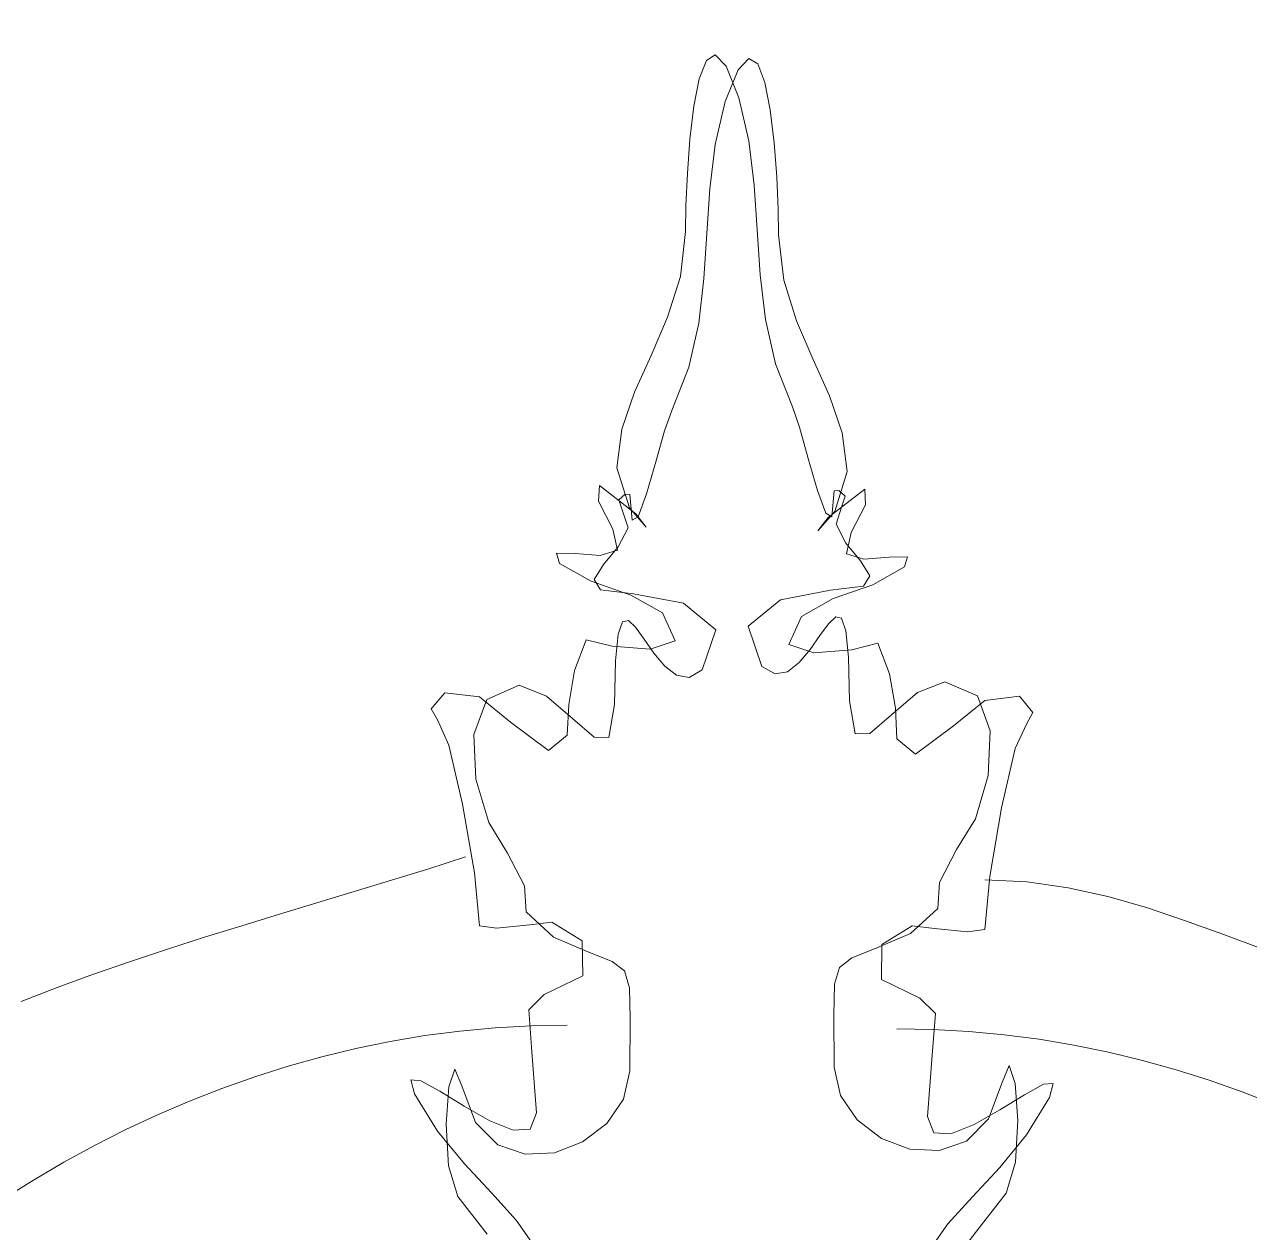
# Model space of a CAD drawing. Header units: centimetres. Extents: x -377343 to 693706, y 194584 to 813780.
# Drawn here: x 156887.95 to 156924.1, y 498099.9 to 498135.55 of the extents above; entities that cross this region are included whole.
import ezdxf

# ---------------------------------------------------------------- set-up
doc = ezdxf.new("R2010")
doc.units = ezdxf.units.CM
doc.layers.add('PIPA', color=11, linetype='Continuous')
doc.layers.add('TEXT', color=7, linetype='Continuous')

msp = doc.modelspace()

# ---------------------------------------------------------------- linework, layer by layer
at = {"layer": 'PIPA', "lineweight": 35, "extrusion": (0, 0.816497, 0.57735), "elevation": 193451.324}
msp.add_lwpolyline([(-421704.212, -325591.681), (-159560.265, -63447.734), (377343.333, -600351.331), (-158232.47, -1135927.133), (-693706.405, -600453.199), (-454216.825, -360963.619)], dxfattribs=at)
at = {"layer": 'TEXT', "color": 2, "linetype": 'Continuous', "lineweight": 13}
for p, q in [((156908.072, 498134.489), (156907.864, 498133.946)), ((156908.072, 498134.489), (156907.864, 498133.946)), ((156908.333, 498134.651), (156908.072, 498134.489)), ((156908.333, 498134.651), (156908.072, 498134.489)), ((156908.651, 498134.32), (156908.333, 498134.651)), ((156908.651, 498134.32), (156908.333, 498134.651)), ((156909.007, 498134.214), (156909.325, 498134.545)), ((156909.007, 498134.214), (156909.325, 498134.545)), ((156909.325, 498134.545), (156909.586, 498134.383)), ((156909.325, 498134.545), (156909.586, 498134.383)), ((156908.626, 498133.278), (156909.007, 498134.214)), ((156908.626, 498133.278), (156909.007, 498134.214)), ((156909.031, 498133.384), (156908.651, 498134.32)), ((156909.031, 498133.384), (156908.651, 498134.32)), ((156909.586, 498134.383), (156909.794, 498133.84)), ((156909.586, 498134.383), (156909.794, 498133.84)), ((156907.864, 498133.946), (156907.704, 498133.135)), ((156907.864, 498133.946), (156907.704, 498133.135)), ((156909.794, 498133.84), (156909.953, 498133.029)), ((156909.794, 498133.84), (156909.953, 498133.029)), ((156909.325, 498132.111), (156909.031, 498133.384)), ((156909.325, 498132.111), (156909.031, 498133.384)), ((156907.704, 498133.135), (156907.588, 498132.166)), ((156907.704, 498133.135), (156907.588, 498132.166)), ((156908.332, 498132.005), (156908.626, 498133.278)), ((156908.332, 498132.005), (156908.626, 498133.278)), ((156909.953, 498133.029), (156910.07, 498132.06)), ((156909.953, 498133.029), (156910.07, 498132.06)), ((156907.588, 498132.166), (156907.511, 498131.154)), ((156907.588, 498132.166), (156907.511, 498131.154)), ((156908.176, 498130.702), (156908.332, 498132.005)), ((156908.176, 498130.702), (156908.332, 498132.005)), ((156909.482, 498130.808), (156909.325, 498132.111)), ((156909.482, 498130.808), (156909.325, 498132.111)), ((156910.07, 498132.06), (156910.147, 498131.048)), ((156910.07, 498132.06), (156910.147, 498131.048)), ((156907.511, 498131.154), (156907.468, 498130.208)), ((156907.511, 498131.154), (156907.468, 498130.208)), ((156909.569, 498129.487), (156909.482, 498130.808)), ((156909.569, 498129.487), (156909.482, 498130.808)), ((156910.147, 498131.048), (156910.19, 498130.102)), ((156910.147, 498131.048), (156910.19, 498130.102)), ((156908.089, 498129.381), (156908.176, 498130.702)), ((156908.089, 498129.381), (156908.176, 498130.702)), ((156907.468, 498130.208), (156907.455, 498129.443)), ((156907.468, 498130.208), (156907.455, 498129.443)), ((156910.19, 498130.102), (156910.203, 498129.337)), ((156910.19, 498130.102), (156910.203, 498129.337)), ((156907.455, 498129.443), (156907.305, 498128.113)), ((156907.455, 498129.443), (156907.305, 498128.113)), ((156908.001, 498128.054), (156908.089, 498129.381)), ((156908.001, 498128.054), (156908.089, 498129.381)), ((156909.656, 498128.16), (156909.569, 498129.487)), ((156909.656, 498128.16), (156909.569, 498129.487)), ((156910.203, 498129.337), (156910.353, 498128.007)), ((156910.203, 498129.337), (156910.353, 498128.007)), ((156907.305, 498128.113), (156906.929, 498126.907)), ((156907.305, 498128.113), (156906.929, 498126.907)), ((156907.845, 498126.734), (156908.001, 498128.054)), ((156907.845, 498126.734), (156908.001, 498128.054)), ((156909.813, 498126.84), (156909.656, 498128.16)), ((156909.813, 498126.84), (156909.656, 498128.16)), ((156910.353, 498128.007), (156910.728, 498126.801)), ((156910.353, 498128.007), (156910.728, 498126.801)), ((156906.929, 498126.907), (156906.441, 498125.783)), ((156906.929, 498126.907), (156906.441, 498125.783)), ((156910.107, 498125.537), (156909.813, 498126.84)), ((156910.107, 498125.537), (156909.813, 498126.84)), ((156910.728, 498126.801), (156911.216, 498125.677)), ((156910.728, 498126.801), (156911.216, 498125.677)), ((156907.551, 498125.431), (156907.845, 498126.734)), ((156907.551, 498125.431), (156907.845, 498126.734)), ((156906.441, 498125.783), (156905.953, 498124.697)), ((156906.441, 498125.783), (156905.953, 498124.697)), ((156907.05, 498124.157), (156907.551, 498125.431)), ((156907.05, 498124.157), (156907.551, 498125.431)), ((156910.608, 498124.263), (156910.107, 498125.537)), ((156910.608, 498124.263), (156910.107, 498125.537)), ((156911.216, 498125.677), (156911.704, 498124.591)), ((156911.216, 498125.677), (156911.704, 498124.591)), ((156905.953, 498124.697), (156905.578, 498123.604)), ((156905.953, 498124.697), (156905.578, 498123.604)), ((156911.704, 498124.591), (156912.08, 498123.498)), ((156911.704, 498124.591), (156912.08, 498123.498)), ((156906.841, 498123.559), (156907.05, 498124.157)), ((156906.841, 498123.559), (156907.05, 498124.157)), ((156910.817, 498123.665), (156910.608, 498124.263)), ((156910.817, 498123.665), (156910.608, 498124.263)), ((156905.578, 498123.604), (156905.428, 498122.461)), ((156905.578, 498123.604), (156905.428, 498122.461)), ((156906.579, 498122.639), (156906.841, 498123.559)), ((156906.579, 498122.639), (156906.841, 498123.559)), ((156911.079, 498122.745), (156910.817, 498123.665)), ((156911.079, 498122.745), (156910.817, 498123.665)), ((156912.08, 498123.498), (156912.23, 498122.355)), ((156912.08, 498123.498), (156912.23, 498122.355)), ((156906.304, 498121.694), (156906.579, 498122.639)), ((156906.304, 498121.694), (156906.579, 498122.639)), ((156911.354, 498121.8), (156911.079, 498122.745)), ((156911.354, 498121.8), (156911.079, 498122.745)), ((156905.428, 498122.461), (156905.799, 498121.285)), ((156905.428, 498122.461), (156905.799, 498121.285)), ((156912.23, 498122.355), (156911.859, 498121.179)), ((156912.23, 498122.355), (156911.859, 498121.179)), ((156904.915, 498121.944), (156904.89, 498121.477)), ((156904.915, 498121.944), (156904.89, 498121.477)), ((156905.991, 498121.11), (156904.915, 498121.944)), ((156905.991, 498121.11), (156904.915, 498121.944)), ((156911.6, 498121.127), (156911.354, 498121.8)), ((156911.6, 498121.127), (156911.354, 498121.8)), ((156911.667, 498121.004), (156912.743, 498121.838)), ((156911.667, 498121.004), (156912.743, 498121.838)), ((156911.846, 498121.786), (156911.778, 498121.023)), ((156911.846, 498121.786), (156911.778, 498121.023)), ((156911.98, 498121.794), (156911.846, 498121.786)), ((156911.98, 498121.794), (156911.846, 498121.786)), ((156912.163, 498121.627), (156911.98, 498121.794)), ((156912.163, 498121.627), (156911.98, 498121.794)), ((156912.743, 498121.838), (156912.768, 498121.371)), ((156912.743, 498121.838), (156912.768, 498121.371)), ((156904.89, 498121.477), (156905.315, 498120.66)), ((156904.89, 498121.477), (156905.315, 498120.66)), ((156905.494, 498121.521), (156905.678, 498121.688)), ((156905.494, 498121.521), (156905.678, 498121.688)), ((156905.586, 498121.229), (156905.494, 498121.521)), ((156905.586, 498121.229), (156905.494, 498121.521)), ((156905.678, 498121.688), (156905.811, 498121.68)), ((156905.678, 498121.688), (156905.811, 498121.68)), ((156905.811, 498121.68), (156905.88, 498120.917)), ((156905.811, 498121.68), (156905.88, 498120.917)), ((156906.057, 498121.021), (156906.304, 498121.694)), ((156906.057, 498121.021), (156906.304, 498121.694)), ((156912.072, 498121.335), (156912.163, 498121.627)), ((156912.072, 498121.335), (156912.163, 498121.627)), ((156905.76, 498120.694), (156905.586, 498121.229)), ((156905.76, 498120.694), (156905.586, 498121.229)), ((156905.799, 498121.285), (156906.295, 498120.71)), ((156905.799, 498121.285), (156906.295, 498120.71)), ((156905.88, 498120.917), (156906.057, 498121.021)), ((156905.88, 498120.917), (156906.057, 498121.021)), ((156906.295, 498120.71), (156905.991, 498121.11)), ((156906.295, 498120.71), (156905.991, 498121.11)), ((156911.859, 498121.179), (156911.362, 498120.604)), ((156911.859, 498121.179), (156911.362, 498120.604)), ((156911.778, 498121.023), (156911.6, 498121.127)), ((156911.778, 498121.023), (156911.6, 498121.127)), ((156911.898, 498120.8), (156912.072, 498121.335)), ((156911.898, 498120.8), (156912.072, 498121.335)), ((156912.768, 498121.371), (156912.342, 498120.554)), ((156912.768, 498121.371), (156912.342, 498120.554)), ((156905.315, 498120.66), (156905.454, 498120.035)), ((156905.315, 498120.66), (156905.454, 498120.035)), ((156905.474, 498120.137), (156905.76, 498120.694)), ((156905.474, 498120.137), (156905.76, 498120.694)), ((156911.362, 498120.604), (156911.667, 498121.004)), ((156911.362, 498120.604), (156911.667, 498121.004)), ((156912.184, 498120.243), (156911.898, 498120.8)), ((156912.184, 498120.243), (156911.898, 498120.8)), ((156912.342, 498120.554), (156912.204, 498119.929)), ((156912.342, 498120.554), (156912.204, 498119.929)), ((156904.196, 498119.938), (156903.654, 498119.946)), ((156903.654, 498119.946), (156903.739, 498119.646)), ((156904.196, 498119.938), (156903.654, 498119.946)), ((156903.654, 498119.946), (156903.739, 498119.646)), ((156904.939, 498119.881), (156904.196, 498119.938)), ((156904.939, 498119.881), (156904.196, 498119.938)), ((156905.454, 498120.035), (156904.939, 498119.881)), ((156905.454, 498120.035), (156904.939, 498119.881)), ((156905.037, 498119.611), (156905.474, 498120.137)), ((156905.037, 498119.611), (156905.474, 498120.137)), ((156912.62, 498119.717), (156912.184, 498120.243)), ((156912.62, 498119.717), (156912.184, 498120.243)), ((156903.739, 498119.646), (156904.677, 498119.117)), ((156903.739, 498119.646), (156904.677, 498119.117)), ((156904.76, 498119.169), (156905.037, 498119.611)), ((156904.76, 498119.169), (156905.037, 498119.611)), ((156912.204, 498119.929), (156912.719, 498119.775)), ((156912.204, 498119.929), (156912.719, 498119.775)), ((156912.897, 498119.275), (156912.62, 498119.717)), ((156912.897, 498119.275), (156912.62, 498119.717)), ((156912.719, 498119.775), (156913.461, 498119.832)), ((156912.719, 498119.775), (156913.461, 498119.832)), ((156913.461, 498119.832), (156914.004, 498119.84)), ((156913.461, 498119.832), (156914.004, 498119.84)), ((156914.004, 498119.84), (156913.919, 498119.54)), ((156914.004, 498119.84), (156913.919, 498119.54)), ((156912.705, 498118.971), (156912.897, 498119.275)), ((156912.705, 498118.971), (156912.897, 498119.275)), ((156913.919, 498119.54), (156912.981, 498119.011)), ((156913.919, 498119.54), (156912.981, 498119.011)), ((156904.677, 498119.117), (156905.841, 498118.712)), ((156904.677, 498119.117), (156905.841, 498118.712)), ((156904.953, 498118.865), (156904.76, 498119.169)), ((156904.953, 498118.865), (156904.76, 498119.169)), ((156905.924, 498118.752), (156904.953, 498118.865)), ((156905.924, 498118.752), (156904.953, 498118.865)), ((156910.257, 498118.574), (156911.734, 498118.858)), ((156910.257, 498118.574), (156911.734, 498118.858)), ((156911.734, 498118.858), (156912.705, 498118.971)), ((156911.734, 498118.858), (156912.705, 498118.971)), ((156912.981, 498119.011), (156911.817, 498118.606)), ((156912.981, 498119.011), (156911.817, 498118.606)), ((156905.841, 498118.712), (156906.779, 498118.182)), ((156905.841, 498118.712), (156906.779, 498118.182)), ((156907.4, 498118.468), (156905.924, 498118.752)), ((156907.4, 498118.468), (156905.924, 498118.752)), ((156909.306, 498117.79), (156910.257, 498118.574)), ((156909.306, 498117.79), (156910.257, 498118.574)), ((156911.817, 498118.606), (156910.879, 498118.076)), ((156911.817, 498118.606), (156910.879, 498118.076)), ((156906.779, 498118.182), (156907.156, 498117.362)), ((156906.779, 498118.182), (156907.156, 498117.362)), ((156908.351, 498117.684), (156907.4, 498118.468)), ((156908.351, 498117.684), (156907.4, 498118.468)), ((156905.468, 498117.553), (156905.596, 498117.919)), ((156905.468, 498117.553), (156905.596, 498117.919)), ((156905.596, 498117.919), (156905.77, 498117.959)), ((156905.596, 498117.919), (156905.77, 498117.959)), ((156905.77, 498117.959), (156905.985, 498117.759)), ((156905.77, 498117.959), (156905.985, 498117.759)), ((156909.707, 498116.606), (156909.306, 498117.79)), ((156909.707, 498116.606), (156909.306, 498117.79)), ((156910.879, 498118.076), (156910.502, 498117.256)), ((156910.879, 498118.076), (156910.502, 498117.256)), ((156911.673, 498117.865), (156911.42, 498117.516)), ((156911.673, 498117.865), (156911.42, 498117.516)), ((156911.888, 498118.065), (156911.673, 498117.865)), ((156911.888, 498118.065), (156911.673, 498117.865)), ((156912.061, 498118.025), (156911.888, 498118.065)), ((156912.061, 498118.025), (156911.888, 498118.065)), ((156912.19, 498117.659), (156912.061, 498118.025)), ((156912.19, 498117.659), (156912.061, 498118.025)), ((156905.388, 498116.771), (156905.468, 498117.553)), ((156905.388, 498116.771), (156905.468, 498117.553)), ((156905.985, 498117.759), (156906.238, 498117.41)), ((156905.985, 498117.759), (156906.238, 498117.41)), ((156906.238, 498117.41), (156906.526, 498116.998)), ((156906.238, 498117.41), (156906.526, 498116.998)), ((156907.951, 498116.5), (156908.351, 498117.684)), ((156907.951, 498116.5), (156908.351, 498117.684)), ((156911.42, 498117.516), (156911.132, 498117.104)), ((156911.42, 498117.516), (156911.132, 498117.104)), ((156912.269, 498116.877), (156912.19, 498117.659)), ((156912.269, 498116.877), (156912.19, 498117.659)), ((156904.527, 498117.394), (156904.181, 498116.489)), ((156904.527, 498117.394), (156904.181, 498116.489)), ((156905.291, 498117.201), (156904.527, 498117.394)), ((156905.291, 498117.201), (156904.527, 498117.394)), ((156906.413, 498117.113), (156905.291, 498117.201)), ((156906.413, 498117.113), (156905.291, 498117.201)), ((156907.156, 498117.362), (156906.413, 498117.113)), ((156907.156, 498117.362), (156906.413, 498117.113)), ((156910.502, 498117.256), (156911.245, 498117.007)), ((156910.502, 498117.256), (156911.245, 498117.007)), ((156911.132, 498117.104), (156910.813, 498116.719)), ((156911.132, 498117.104), (156910.813, 498116.719)), ((156911.245, 498117.007), (156912.367, 498117.095)), ((156911.245, 498117.007), (156912.367, 498117.095)), ((156912.367, 498117.095), (156913.131, 498117.288)), ((156912.367, 498117.095), (156913.131, 498117.288)), ((156913.131, 498117.288), (156913.477, 498116.383)), ((156913.131, 498117.288), (156913.477, 498116.383)), ((156905.361, 498115.486), (156905.388, 498116.771)), ((156905.361, 498115.486), (156905.388, 498116.771)), ((156906.526, 498116.998), (156906.844, 498116.613)), ((156906.526, 498116.998), (156906.844, 498116.613)), ((156910.813, 498116.719), (156910.467, 498116.449)), ((156910.813, 498116.719), (156910.467, 498116.449)), ((156912.297, 498115.592), (156912.269, 498116.877)), ((156912.297, 498115.592), (156912.269, 498116.877)), ((156904.181, 498116.489), (156904.01, 498115.484)), ((156904.181, 498116.489), (156904.01, 498115.484)), ((156906.844, 498116.613), (156907.191, 498116.343)), ((156906.844, 498116.613), (156907.191, 498116.343)), ((156907.191, 498116.343), (156907.561, 498116.276)), ((156907.191, 498116.343), (156907.561, 498116.276)), ((156907.561, 498116.276), (156907.951, 498116.5)), ((156907.561, 498116.276), (156907.951, 498116.5)), ((156910.097, 498116.382), (156909.707, 498116.606)), ((156910.097, 498116.382), (156909.707, 498116.606)), ((156910.467, 498116.449), (156910.097, 498116.382)), ((156910.467, 498116.449), (156910.097, 498116.382)), ((156913.477, 498116.383), (156913.648, 498115.378)), ((156913.477, 498116.383), (156913.648, 498115.378)), ((156901.592, 498115.631), (156902.546, 498116.049)), ((156901.592, 498115.631), (156902.546, 498116.049)), ((156902.546, 498116.049), (156903.357, 498115.731)), ((156902.546, 498116.049), (156903.357, 498115.731)), ((156915.112, 498116.155), (156914.3, 498115.837)), ((156915.112, 498116.155), (156914.3, 498115.837)), ((156916.066, 498115.737), (156915.112, 498116.155)), ((156916.066, 498115.737), (156915.112, 498116.155)), ((156900.352, 498115.83), (156899.956, 498115.355)), ((156900.352, 498115.83), (156899.956, 498115.355)), ((156901.374, 498115.705), (156900.352, 498115.83)), ((156901.374, 498115.705), (156900.352, 498115.83)), ((156901.211, 498114.597), (156901.592, 498115.631)), ((156901.211, 498114.597), (156901.592, 498115.631)), ((156902.296, 498114.963), (156901.374, 498115.705)), ((156902.296, 498114.963), (156901.374, 498115.705)), ((156903.357, 498115.731), (156904.12, 498115.073)), ((156903.357, 498115.731), (156904.12, 498115.073)), ((156914.3, 498115.837), (156913.537, 498115.179)), ((156914.3, 498115.837), (156913.537, 498115.179)), ((156915.362, 498114.857), (156916.284, 498115.599)), ((156915.362, 498114.857), (156916.284, 498115.599)), ((156916.447, 498114.703), (156916.066, 498115.737)), ((156916.447, 498114.703), (156916.066, 498115.737)), ((156916.284, 498115.599), (156917.306, 498115.724)), ((156916.284, 498115.599), (156917.306, 498115.724)), ((156917.306, 498115.724), (156917.702, 498115.249)), ((156917.306, 498115.724), (156917.702, 498115.249)), ((156899.956, 498115.355), (156900.135, 498115.029)), ((156899.956, 498115.355), (156900.135, 498115.029)), ((156904.01, 498115.484), (156903.964, 498114.579)), ((156904.01, 498115.484), (156903.964, 498114.579)), ((156905.198, 498114.507), (156905.361, 498115.486)), ((156905.198, 498114.507), (156905.361, 498115.486)), ((156912.46, 498114.613), (156912.297, 498115.592)), ((156912.46, 498114.613), (156912.297, 498115.592)), ((156913.648, 498115.378), (156913.694, 498114.473)), ((156913.648, 498115.378), (156913.694, 498114.473)), ((156917.702, 498115.249), (156917.522, 498114.923)), ((156917.702, 498115.249), (156917.522, 498114.923)), ((156900.135, 498115.029), (156900.471, 498114.285)), ((156900.135, 498115.029), (156900.471, 498114.285)), ((156903.418, 498114.12), (156902.296, 498114.963)), ((156903.418, 498114.12), (156902.296, 498114.963)), ((156904.12, 498115.073), (156904.759, 498114.517)), ((156904.12, 498115.073), (156904.759, 498114.517)), ((156913.537, 498115.179), (156912.899, 498114.623)), ((156913.537, 498115.179), (156912.899, 498114.623)), ((156917.522, 498114.923), (156917.186, 498114.179)), ((156917.522, 498114.923), (156917.186, 498114.179)), ((156901.273, 498113.277), (156901.211, 498114.597)), ((156901.273, 498113.277), (156901.211, 498114.597)), ((156903.964, 498114.579), (156903.418, 498114.12)), ((156903.964, 498114.579), (156903.418, 498114.12)), ((156904.759, 498114.517), (156905.198, 498114.507)), ((156904.759, 498114.517), (156905.198, 498114.507)), ((156912.899, 498114.623), (156912.46, 498114.613)), ((156912.899, 498114.623), (156912.46, 498114.613)), ((156914.24, 498114.014), (156915.362, 498114.857)), ((156914.24, 498114.014), (156915.362, 498114.857)), ((156916.385, 498113.383), (156916.447, 498114.703)), ((156916.385, 498113.383), (156916.447, 498114.703)), ((156900.471, 498114.285), (156900.881, 498112.538)), ((156900.471, 498114.285), (156900.881, 498112.538)), ((156913.694, 498114.473), (156914.24, 498114.014)), ((156913.694, 498114.473), (156914.24, 498114.014)), ((156917.186, 498114.179), (156916.776, 498112.432)), ((156917.186, 498114.179), (156916.776, 498112.432)), ((156901.649, 498111.999), (156901.273, 498113.277)), ((156901.649, 498111.999), (156901.273, 498113.277)), ((156916.009, 498112.105), (156916.385, 498113.383)), ((156916.009, 498112.105), (156916.385, 498113.383)), ((156900.881, 498112.538), (156901.228, 498110.516)), ((156900.881, 498112.538), (156901.228, 498110.516)), ((156916.776, 498112.432), (156916.43, 498110.41)), ((156916.776, 498112.432), (156916.43, 498110.41)), ((156902.208, 498111.095), (156901.649, 498111.999)), ((156902.208, 498111.095), (156901.649, 498111.999)), ((156915.45, 498111.201), (156916.009, 498112.105)), ((156915.45, 498111.201), (156916.009, 498112.105)), ((156900.969, 498110.982), (156899.879, 498110.634)), ((156902.708, 498110.127), (156902.208, 498111.095)), ((156902.708, 498110.127), (156902.208, 498111.095)), ((156914.949, 498110.233), (156915.45, 498111.201)), ((156914.949, 498110.233), (156915.45, 498111.201)), ((156899.879, 498110.634), (156898.782, 498110.294)), ((156898.782, 498110.294), (156897.682, 498109.959)), ((156901.228, 498110.516), (156901.374, 498108.949)), ((156901.228, 498110.516), (156901.374, 498108.949)), ((156914.899, 498109.466), (156914.949, 498110.233)), ((156914.899, 498109.466), (156914.949, 498110.233)), ((156916.43, 498110.41), (156916.284, 498108.843)), ((156916.43, 498110.41), (156916.284, 498108.843)), ((156917.539, 498110.246), (156916.284, 498110.307)), ((156918.745, 498110.076), (156917.539, 498110.246)), ((156897.682, 498109.959), (156896.578, 498109.625)), ((156902.758, 498109.36), (156902.708, 498110.127)), ((156902.758, 498109.36), (156902.708, 498110.127)), ((156919.913, 498109.817), (156918.745, 498110.076)), ((156921.055, 498109.489), (156919.913, 498109.817)), ((156896.578, 498109.625), (156895.474, 498109.292)), ((156914.098, 498108.723), (156914.899, 498109.466)), ((156914.098, 498108.723), (156914.899, 498109.466)), ((156922.181, 498109.11), (156921.055, 498109.489)), ((156895.474, 498109.292), (156894.37, 498108.955)), ((156903.559, 498108.617), (156902.758, 498109.36)), ((156903.559, 498108.617), (156902.758, 498109.36)), ((156923.305, 498108.701), (156922.181, 498109.11)), ((156894.37, 498108.955), (156893.268, 498108.613)), ((156901.374, 498108.949), (156901.879, 498108.878)), ((156901.374, 498108.949), (156901.879, 498108.878)), ((156901.879, 498108.878), (156902.859, 498108.982)), ((156901.879, 498108.878), (156902.859, 498108.982)), ((156902.859, 498108.982), (156903.513, 498109.061)), ((156902.859, 498108.982), (156903.513, 498109.061)), ((156903.513, 498109.061), (156904.406, 498108.507)), ((156903.513, 498109.061), (156904.406, 498108.507)), ((156914.144, 498108.955), (156913.252, 498108.401)), ((156914.144, 498108.955), (156913.252, 498108.401)), ((156914.799, 498108.876), (156914.144, 498108.955)), ((156914.799, 498108.876), (156914.144, 498108.955)), ((156915.779, 498108.772), (156914.799, 498108.876)), ((156915.779, 498108.772), (156914.799, 498108.876)), ((156916.284, 498108.843), (156915.779, 498108.772)), ((156916.284, 498108.843), (156915.779, 498108.772)), ((156893.268, 498108.613), (156892.171, 498108.262)), ((156904.625, 498108.161), (156903.559, 498108.617)), ((156904.625, 498108.161), (156903.559, 498108.617)), ((156904.406, 498108.507), (156904.423, 498107.476)), ((156904.406, 498108.507), (156904.423, 498107.476)), ((156913.032, 498108.267), (156914.098, 498108.723)), ((156913.032, 498108.267), (156914.098, 498108.723)), ((156913.252, 498108.401), (156913.235, 498107.37)), ((156913.252, 498108.401), (156913.235, 498107.37)), ((156924.437, 498108.282), (156923.305, 498108.701)), ((156892.171, 498108.262), (156891.079, 498107.9)), ((156905.294, 498107.896), (156904.625, 498108.161)), ((156905.294, 498107.896), (156904.625, 498108.161)), ((156912.364, 498108.002), (156913.032, 498108.267)), ((156912.364, 498108.002), (156913.032, 498108.267)), ((156891.079, 498107.9), (156889.995, 498107.524)), ((156905.656, 498107.618), (156905.294, 498107.896)), ((156905.656, 498107.618), (156905.294, 498107.896)), ((156911.855, 498107.23), (156912.001, 498107.724)), ((156911.855, 498107.23), (156912.001, 498107.724)), ((156912.001, 498107.724), (156912.364, 498108.002)), ((156912.001, 498107.724), (156912.364, 498108.002)), ((156889.995, 498107.524), (156888.919, 498107.131)), ((156904.423, 498107.476), (156903.288, 498106.922)), ((156904.423, 498107.476), (156903.288, 498106.922)), ((156905.803, 498107.124), (156905.656, 498107.618)), ((156905.803, 498107.124), (156905.656, 498107.618)), ((156913.235, 498107.37), (156914.369, 498106.816)), ((156913.235, 498107.37), (156914.369, 498106.816)), ((156888.919, 498107.131), (156887.855, 498106.72)), ((156903.288, 498106.922), (156902.829, 498106.467)), ((156903.288, 498106.922), (156902.829, 498106.467)), ((156905.824, 498106.212), (156905.803, 498107.124)), ((156905.824, 498106.212), (156905.803, 498107.124)), ((156911.833, 498106.318), (156911.855, 498107.23)), ((156911.833, 498106.318), (156911.855, 498107.23)), ((156914.369, 498106.816), (156914.828, 498106.361)), ((156914.369, 498106.816), (156914.828, 498106.361)), ((156902.829, 498106.467), (156902.921, 498105.237)), ((156902.829, 498106.467), (156902.921, 498105.237)), ((156905.811, 498104.676), (156905.824, 498106.212)), ((156905.811, 498104.676), (156905.824, 498106.212)), ((156911.846, 498104.782), (156911.833, 498106.318)), ((156911.846, 498104.782), (156911.833, 498106.318)), ((156914.828, 498106.361), (156914.736, 498105.131)), ((156914.828, 498106.361), (156914.736, 498105.131)), ((156899.765, 498105.71), (156900.8, 498105.845)), ((156899.765, 498105.71), (156900.8, 498105.845)), ((156900.8, 498105.845), (156901.845, 498105.942)), ((156900.8, 498105.845), (156901.845, 498105.942)), ((156901.845, 498105.942), (156902.9, 498106.001)), ((156901.845, 498105.942), (156902.9, 498106.001)), ((156902.9, 498106.001), (156903.964, 498106.021)), ((156902.9, 498106.001), (156903.964, 498106.021)), ((156914.758, 498105.895), (156913.694, 498105.915)), ((156914.758, 498105.895), (156913.694, 498105.915)), ((156915.813, 498105.836), (156914.758, 498105.895)), ((156915.813, 498105.836), (156914.758, 498105.895)), ((156897.726, 498105.33), (156898.74, 498105.538)), ((156897.726, 498105.33), (156898.74, 498105.538)), ((156898.74, 498105.538), (156899.765, 498105.71)), ((156898.74, 498105.538), (156899.765, 498105.71)), ((156916.858, 498105.739), (156915.813, 498105.836)), ((156916.858, 498105.739), (156915.813, 498105.836)), ((156917.893, 498105.604), (156916.858, 498105.739)), ((156917.893, 498105.604), (156916.858, 498105.739)), ((156918.917, 498105.432), (156917.893, 498105.604)), ((156918.917, 498105.432), (156917.893, 498105.604)), ((156896.722, 498105.087), (156897.726, 498105.33)), ((156896.722, 498105.087), (156897.726, 498105.33)), ((156902.921, 498105.237), (156903.063, 498103.431)), ((156902.921, 498105.237), (156903.063, 498103.431)), ((156914.736, 498105.131), (156914.595, 498103.325)), ((156914.736, 498105.131), (156914.595, 498103.325)), ((156919.932, 498105.224), (156918.917, 498105.432)), ((156919.932, 498105.224), (156918.917, 498105.432)), ((156920.935, 498104.981), (156919.932, 498105.224)), ((156920.935, 498104.981), (156919.932, 498105.224)), ((156894.749, 498104.499), (156895.73, 498104.81)), ((156894.749, 498104.499), (156895.73, 498104.81)), ((156895.73, 498104.81), (156896.722, 498105.087)), ((156895.73, 498104.81), (156896.722, 498105.087)), ((156912.032, 498103.941), (156911.846, 498104.782)), ((156912.032, 498103.941), (156911.846, 498104.782)), ((156917.007, 498104.825), (156916.801, 498104.332)), ((156917.007, 498104.825), (156916.801, 498104.332)), ((156917.181, 498104.301), (156917.007, 498104.825)), ((156917.181, 498104.301), (156917.007, 498104.825)), ((156921.928, 498104.704), (156920.935, 498104.981)), ((156921.928, 498104.704), (156920.935, 498104.981)), ((156893.779, 498104.155), (156894.749, 498104.499)), ((156893.779, 498104.155), (156894.749, 498104.499)), ((156899.643, 498104.381), (156899.356, 498104.404)), ((156899.356, 498104.404), (156899.46, 498103.994)), ((156899.643, 498104.381), (156899.356, 498104.404)), ((156899.356, 498104.404), (156899.46, 498103.994)), ((156900.476, 498104.195), (156900.65, 498104.719)), ((156900.476, 498104.195), (156900.65, 498104.719)), ((156900.65, 498104.719), (156900.857, 498104.226)), ((156900.65, 498104.719), (156900.857, 498104.226)), ((156905.626, 498103.835), (156905.811, 498104.676)), ((156905.626, 498103.835), (156905.811, 498104.676)), ((156922.909, 498104.393), (156921.928, 498104.704)), ((156922.909, 498104.393), (156921.928, 498104.704)), ((156923.879, 498104.049), (156922.909, 498104.393)), ((156923.879, 498104.049), (156922.909, 498104.393)), ((156892.821, 498103.78), (156893.779, 498104.155)), ((156892.821, 498103.78), (156893.779, 498104.155)), ((156900.204, 498104.073), (156899.643, 498104.381)), ((156900.204, 498104.073), (156899.643, 498104.381)), ((156900.924, 498103.628), (156900.204, 498104.073)), ((156900.924, 498103.628), (156900.204, 498104.073)), ((156900.395, 498103.099), (156900.476, 498104.195)), ((156900.395, 498103.099), (156900.476, 498104.195)), ((156900.857, 498104.226), (156901.264, 498103.146)), ((156900.857, 498104.226), (156901.264, 498103.146)), ((156916.801, 498104.332), (156916.394, 498103.252)), ((156916.801, 498104.332), (156916.394, 498103.252)), ((156917.263, 498103.205), (156917.181, 498104.301)), ((156917.263, 498103.205), (156917.181, 498104.301)), ((156917.454, 498103.967), (156918.015, 498104.275)), ((156917.454, 498103.967), (156918.015, 498104.275)), ((156918.015, 498104.275), (156918.302, 498104.298)), ((156918.015, 498104.275), (156918.302, 498104.298)), ((156918.302, 498104.298), (156918.198, 498103.888)), ((156918.302, 498104.298), (156918.198, 498103.888)), ((156924.836, 498103.674), (156923.879, 498104.049)), ((156924.836, 498103.674), (156923.879, 498104.049)), ((156891.876, 498103.373), (156892.821, 498103.78)), ((156891.876, 498103.373), (156892.821, 498103.78)), ((156899.46, 498103.994), (156900.14, 498102.891)), ((156899.46, 498103.994), (156900.14, 498102.891)), ((156905.132, 498103.117), (156905.626, 498103.835)), ((156905.132, 498103.117), (156905.626, 498103.835)), ((156912.525, 498103.223), (156912.032, 498103.941)), ((156912.525, 498103.223), (156912.032, 498103.941)), ((156916.734, 498103.522), (156917.454, 498103.967)), ((156916.734, 498103.522), (156917.454, 498103.967)), ((156918.198, 498103.888), (156917.518, 498102.785)), ((156918.198, 498103.888), (156917.518, 498102.785)), ((156890.942, 498102.936), (156891.876, 498103.373)), ((156890.942, 498102.936), (156891.876, 498103.373)), ((156901.685, 498103.193), (156900.924, 498103.628)), ((156901.685, 498103.193), (156900.924, 498103.628)), ((156903.063, 498103.431), (156902.871, 498102.947)), ((156903.063, 498103.431), (156902.871, 498102.947)), ((156914.595, 498103.325), (156914.786, 498102.841)), ((156914.595, 498103.325), (156914.786, 498102.841)), ((156915.972, 498103.087), (156916.734, 498103.522)), ((156915.972, 498103.087), (156916.734, 498103.522)), ((156900.464, 498101.873), (156900.395, 498103.099)), ((156900.464, 498101.873), (156900.395, 498103.099)), ((156901.264, 498103.146), (156901.916, 498102.491)), ((156901.264, 498103.146), (156901.916, 498102.491)), ((156902.373, 498102.917), (156901.685, 498103.193)), ((156902.373, 498102.917), (156901.685, 498103.193)), ((156902.871, 498102.947), (156902.373, 498102.917)), ((156902.871, 498102.947), (156902.373, 498102.917)), ((156904.422, 498102.574), (156905.132, 498103.117)), ((156904.422, 498102.574), (156905.132, 498103.117)), ((156913.236, 498102.68), (156912.525, 498103.223)), ((156913.236, 498102.68), (156912.525, 498103.223)), ((156915.284, 498102.811), (156915.972, 498103.087)), ((156915.284, 498102.811), (156915.972, 498103.087)), ((156916.394, 498103.252), (156915.742, 498102.597)), ((156916.394, 498103.252), (156915.742, 498102.597)), ((156917.194, 498101.979), (156917.263, 498103.205)), ((156917.194, 498101.979), (156917.263, 498103.205)), ((156890.022, 498102.469), (156890.942, 498102.936)), ((156890.022, 498102.469), (156890.942, 498102.936)), ((156900.14, 498102.891), (156900.932, 498101.923)), ((156900.14, 498102.891), (156900.932, 498101.923)), ((156914.07, 498102.361), (156913.236, 498102.68)), ((156914.07, 498102.361), (156913.236, 498102.68)), ((156914.786, 498102.841), (156915.284, 498102.811)), ((156914.786, 498102.841), (156915.284, 498102.811)), ((156915.742, 498102.597), (156914.936, 498102.317)), ((156915.742, 498102.597), (156914.936, 498102.317)), ((156917.518, 498102.785), (156916.725, 498101.817)), ((156917.518, 498102.785), (156916.725, 498101.817)), ((156889.114, 498101.973), (156890.022, 498102.469)), ((156889.114, 498101.973), (156890.022, 498102.469)), ((156901.916, 498102.491), (156902.721, 498102.211)), ((156901.916, 498102.491), (156902.721, 498102.211)), ((156902.721, 498102.211), (156903.587, 498102.255)), ((156902.721, 498102.211), (156903.587, 498102.255)), ((156903.587, 498102.255), (156904.422, 498102.574)), ((156903.587, 498102.255), (156904.422, 498102.574)), ((156914.936, 498102.317), (156914.07, 498102.361)), ((156914.936, 498102.317), (156914.07, 498102.361)), ((156888.219, 498101.45), (156889.114, 498101.973)), ((156888.219, 498101.45), (156889.114, 498101.973)), ((156900.744, 498100.96), (156900.464, 498101.873)), ((156900.744, 498100.96), (156900.464, 498101.873)), ((156900.932, 498101.923), (156901.738, 498101.059)), ((156900.932, 498101.923), (156901.738, 498101.059)), ((156916.914, 498101.066), (156917.194, 498101.979)), ((156916.914, 498101.066), (156917.194, 498101.979)), ((156916.725, 498101.817), (156915.92, 498100.953)), ((156916.725, 498101.817), (156915.92, 498100.953)), ((156887.338, 498100.899), (156888.219, 498101.45)), ((156887.338, 498100.899), (156888.219, 498101.45)), ((156901.604, 498099.848), (156900.744, 498100.96)), ((156901.604, 498099.848), (156900.744, 498100.96)), ((156901.738, 498101.059), (156902.458, 498100.264)), ((156901.738, 498101.059), (156902.458, 498100.264)), ((156915.92, 498100.953), (156915.2, 498100.158)), ((156915.92, 498100.953), (156915.2, 498100.158)), ((156916.053, 498099.954), (156916.914, 498101.066)), ((156916.053, 498099.954), (156916.914, 498101.066)), ((156902.458, 498100.264), (156902.993, 498099.506)), ((156902.458, 498100.264), (156902.993, 498099.506)), ((156915.2, 498100.158), (156914.665, 498099.4)), ((156915.2, 498100.158), (156914.665, 498099.4)), ((156915.267, 498098.927), (156916.053, 498099.954)), ((156915.267, 498098.927), (156916.053, 498099.954))]:
    msp.add_line(p, q, dxfattribs=at)

doc.saveas('drawing.dxf')
